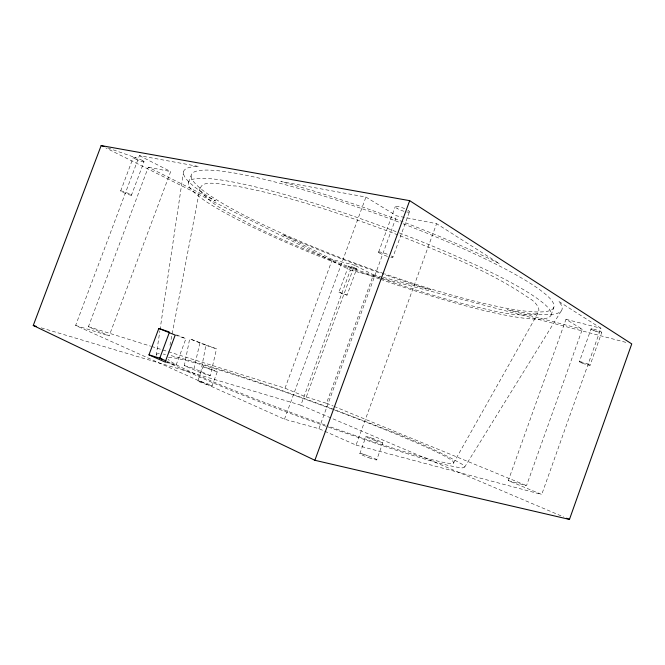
<?xml version="1.0" encoding="UTF-8"?>
<svg xmlns="http://www.w3.org/2000/svg" width="665" height="665" viewBox="0 0 665 665"><rect width="100%" height="100%" fill="white"/><g stroke="black" fill="none" stroke-linecap="round" stroke-linejoin="round"><path stroke-width="0.5" stroke-dasharray="3.33 2.49" d="M142.526 160.556A5.894 0.756 22.2 0 1 143.424 161.088A5.902 0.756 22.2 0 1 143.806 161.42A5.794 0.74 22.2 0 1 144.022 161.728L131.462 195.178A5.802 0.532 21.6 0 0 131.221 194.928M156.815 355.443L156.342 354.553L159.858 330.929M160.007 329.898L183.54 171.686M397.894 234.903C344.977 215.086 291.237 196.416 235.585 185.934C229.259 186.607 198.345 176.782 200.498 190.73C212.825 207.089 233.556 214.487 250.747 224.504C285.185 241.686 320.854 256.266 356.906 269.691C393.58 283.174 430.745 295.459 468.617 305.16C490.072 309.682 512.058 317.006 534.219 314.47C544.785 312.45 534.884 301.021 529.772 298.627C489.797 270.805 443.663 253.473 398.809 235.252M169.999 345.218L200.19 187.114M200.647 372.741L205.884 345.293L189.683 338.793L184.346 365.6L200.647 372.741L210.331 375.65L216.532 348.859L189.683 338.793M210.331 375.65L194.005 368.535L200.04 342.251M166.649 361.843C241.029 397.495 319.291 424.494 397.412 450.662C417.795 456.847 438.069 463.904 459.108 467.545C461.643 468.675 467.404 467.362 462.798 464.644C420.155 440.272 372.94 424.968 327.421 406.897C275.144 388.003 222.866 368.443 168.835 355.085M508.284 480.629L526.514 485.633L582.316 329.3L565.981 319.325L508.284 480.629L541.726 494.469L600.936 328.269L558.5 301.262L559.789 302.741A201.404 28.113 20.1 0 1 514.768 311.154L507.262 309.724L582.316 329.3M581.418 362.782A5.611 0.499 18.7 0 1 579.531 361.843A5.711 0.507 18.7 0 1 579.39 361.694L591.069 328.959M582.357 363.165A5.611 0.499 18.7 0 0 583.745 363.672L584.46 363.93A5.611 0.499 18.7 0 0 589.922 365.351A5.736 0.515 18.7 0 0 590.063 365.285L601.759 332.442M551.069 315.06L553.837 307.346A192.975 26.883 20.1 0 0 402.865 223.664M368.95 457.761L370.131 458.185A9.052 0.756 20.5 0 0 372.849 459.083A9.077 0.756 20.5 0 0 374.653 459.606A9.052 0.756 20.5 0 0 376.731 459.856L382.824 442.757A9.052 0.574 20.4 0 0 373.68 438.842M139.434 155.652L170.681 171.562L109.16 335.867L88.428 326.69L148.303 167.173L215.626 200.963L212.542 199.143A201.404 28.113 20.1 0 1 193.789 166.732L198.719 166.491L139.434 155.652L75.611 325.451L284.462 419.216L318.934 428.676L356.058 445.101L436.606 223.689L396.689 215.867L365.941 197.081L280.78 181.503L294.304 185.261A201.404 28.113 20.1 0 1 494.012 260.971L499.498 263.714L436.606 223.689M368.443 437.088A9.052 0.574 20.4 0 0 365.925 436.573L359.848 453.671A9.077 0.756 20.5 0 0 360.355 454.079A9.052 0.756 20.5 0 0 366.54 456.863A9.077 0.756 20.5 0 0 368.917 457.753M348.427 266.075A4.414 0.474 20.2 0 0 348.56 266.216A4.339 0.466 20.2 0 0 348.892 266.449A4.306 0.457 20.2 0 0 349.973 266.998A4.339 0.466 20.2 0 0 350.912 267.413A4.414 0.474 20.2 0 0 351.735 267.737A4.339 0.466 20.2 0 0 356.324 269.101L356.498 269.101A4.339 0.466 20.2 0 0 356.615 269.001L347.063 295.119L343.074 294.005L338.926 292.143L348.485 266.067A4.339 0.466 20.2 0 1 351.652 266.74L352.226 266.939A4.339 0.466 20.2 0 1 353.356 267.355A4.414 0.474 20.2 0 1 354.179 267.687M41.205 327.853L300.871 405.185L350.355 270.123L105.785 147.888M168.445 351.735L285.011 388.219L306.266 397.022L354.553 265.202L332.276 259.508L282.193 234.371L286.615 236.333A201.404 28.113 20.1 0 0 381.203 273.431M378.618 252.118L395.234 206.674M306.266 397.022L326.473 403.289L373.422 274.82L354.553 265.202M318.934 428.676L396.689 215.867M390.845 257.272A7.573 1.006 20 0 0 392.225 257.455A7.697 1.022 20 0 0 392.691 257.413A7.548 1.006 20 0 0 392.857 257.247L409.424 211.861M285.011 388.219L332.276 259.508M284.462 419.216L365.941 197.081M212.035 385.924L217.239 371.843L209.907 368.809L203.058 366.739L197.813 380.87A7.573 0.524 19.6 0 0 197.904 381.02A7.556 0.524 19.6 0 0 202.193 382.94A7.573 0.524 19.6 0 0 204.105 383.663M165.153 362.068L176.017 365.334L185.926 338.651L175.893 334.603M188.503 182.476L191.37 174.804A192.975 26.883 20.1 0 1 401.901 223.299M131.429 195.244A5.802 0.532 21.6 0 1 126.408 193.781A5.91 0.54 21.6 0 1 125.286 193.34A5.802 0.532 21.6 0 1 122.302 192.019A5.885 0.54 21.6 0 1 121.387 191.537A5.91 0.54 21.6 0 1 120.93 191.246A5.802 0.532 21.6 0 1 120.673 190.988L133.291 157.406M156.342 354.553L156.657 353.963L159.509 353.622M217.231 371.868L203.049 366.797M453.472 463.173L539.14 311.054M464.502 467.362L561.834 310.006M338.926 292.143L347.063 295.119M143.981 161.819L144.014 161.778A5.794 0.74 22.2 0 1 141.063 161.263A5.894 0.756 22.2 0 1 140.024 160.905A5.794 0.74 22.2 0 1 138.919 160.489A5.902 0.756 22.2 0 1 137.805 160.041A5.894 0.756 22.2 0 1 136.325 159.384M197.838 380.837L197.987 380.812A7.573 0.524 19.6 0 1 199.841 381.203M592.149 328.876L591.742 328.826A5.603 0.698 18.1 0 0 591.193 329.15M163.241 354.054L165.494 354.428M580.038 361.66L580.437 361.727A5.611 0.499 18.7 0 1 587.145 363.83M148.303 167.173L170.681 171.562M565.981 319.325L600.936 328.269M373.422 274.82L382.367 277.147M383.356 277.405L431.053 289.849L421.344 286.831A201.404 28.113 20.1 0 1 382.167 273.772M350.355 270.123L379.499 277.762M380.505 278.028L627.727 342.849M356.058 445.101L541.726 494.469M142.493 160.556A5.794 0.74 22.2 0 0 140.955 159.783A5.894 0.756 22.2 0 0 139.517 159.118A5.902 0.756 22.2 0 0 138.403 158.652A5.794 0.74 22.2 0 0 136.924 158.137L135.585 157.705A5.794 0.74 22.2 0 0 133.316 157.356A5.894 0.756 22.2 0 0 133.308 157.522A5.794 0.74 22.2 0 0 133.515 157.771A5.902 0.756 22.2 0 0 133.964 158.104M184.346 365.6L194.005 368.535M75.611 325.451L109.16 335.867M88.428 326.69L150.664 346.174M151.653 346.482L167.455 351.428M175.194 335.069L185.926 338.651M596.081 331.328L595.341 331.079M205.884 345.293L216.532 348.859M107.846 147.929L135.901 157.796M366.44 455.242L367.595 455.65M372.541 438.443L373.697 438.85M375.176 440.621L376.348 441.045A9.052 0.574 20.4 0 0 381.56 442.707A9.069 0.582 20.4 0 0 382.358 442.882A9.052 0.574 20.4 0 0 382.89 442.873L382.89 442.873M204.13 383.672L205.128 384.029A7.573 0.524 19.6 0 0 211.886 385.983L212.019 385.949A7.573 0.524 19.6 0 0 211.877 385.75M326.473 403.289L333.173 406.041M334.129 406.44L526.514 485.633M300.871 405.185L563.721 516.988M166.998 361.344L176.017 365.334M376.731 459.856L376.664 459.723A9.077 0.756 20.5 0 0 376.066 459.274A9.052 0.756 20.5 0 0 369.906 456.523A9.077 0.756 20.5 0 0 367.57 455.641M553.837 307.338A192.975 26.883 20.1 0 1 384.578 273.83M383.647 273.515A192.975 26.883 20.1 0 1 191.395 174.72M361.901 453.804A9.077 0.756 20.5 0 1 363.688 454.32M359.765 453.53A9.052 0.756 20.5 0 1 361.918 453.821M363.713 454.336A9.052 0.756 20.5 0 1 366.407 455.226M200.996 381.544A7.573 0.524 19.6 0 1 204.72 382.774L205.718 383.131A7.573 0.524 19.6 0 1 207.613 383.838A7.556 0.524 19.6 0 1 211.894 385.75M579.548 361.635A5.611 0.499 18.7 0 1 580.063 361.669M588.084 364.204A5.611 0.499 18.7 0 1 590.055 365.285M582.174 363.107A5.736 0.515 18.7 0 1 581.235 362.733M587.087 363.797A5.736 0.515 18.7 0 1 588.026 364.171M595.973 331.303A5.736 0.715 18.1 0 0 601.21 332.567A5.603 0.698 18.1 0 0 601.609 332.542A5.736 0.715 18.1 0 0 601.675 332.251A5.603 0.698 18.1 0 0 600.603 331.586A5.736 0.715 18.1 0 0 591.966 328.801M595.217 331.045A5.736 0.715 18.1 0 1 593.803 330.522M591.833 329.649A5.736 0.715 18.1 0 1 590.952 329.075M375.151 440.612A9.052 0.574 20.4 0 1 365.974 436.681M372.516 438.426A9.052 0.574 20.4 0 0 369.831 437.52A9.069 0.582 20.4 0 0 368.427 437.071M406.606 211.944A7.531 1.405 19.9 0 0 408.767 212.135A7.689 1.438 19.9 0 0 409.266 212.01A7.531 1.405 19.9 0 0 409.449 211.769A7.689 1.438 19.9 0 0 409.341 211.404M403.946 211.279A7.531 1.405 19.9 0 1 403.464 211.129L402.466 210.805A7.573 1.413 19.9 0 1 397.52 208.685M397.554 208.702A7.531 1.405 19.9 0 1 396.057 207.763M407.886 210.256A7.531 1.405 19.9 0 1 408.701 210.805A7.672 1.43 19.9 0 1 409.332 211.412M136.383 159.409A5.794 0.74 22.2 0 1 134.596 158.494M356.199 268.652A4.339 0.466 20.2 0 0 355.135 268.103A4.306 0.457 20.2 0 0 354.154 267.687M199.874 381.22A7.506 0.515 19.6 0 1 201.021 381.552M593.97 330.563A5.603 0.698 18.1 0 1 592.058 329.715M134.496 158.445A5.894 0.756 22.2 0 1 133.848 158.054M399.474 232.958A193.025 25.17 20.1 0 1 551.027 315.168A193.025 25.17 20.1 0 1 380.488 279.283M379.557 278.959A193.025 25.17 20.1 0 1 188.577 182.268A193.025 25.17 20.1 0 1 398.51 232.592M356.548 268.884A4.414 0.474 20.2 0 1 356.664 269.034M356.157 268.643A4.306 0.457 20.2 0 1 356.448 268.843M334.828 410.155A152.418 8.728 20.1 0 1 453.721 462.915A152.418 8.728 20.1 0 1 326.981 425.683M325.027 424.985A152.418 8.728 20.1 0 1 168.037 359.349M168.486 357.546A152.418 8.728 20.1 0 1 333.897 409.806M387.462 256.358A7.573 1.006 20 0 1 386.98 256.208L385.999 255.875A7.573 1.006 20 0 1 382.666 254.587A7.681 1.022 20 0 1 381.394 254.013A7.548 1.006 20 0 1 379.524 253.008M378.609 252.185A7.573 1.006 20 0 1 378.859 251.977L379.191 251.952A7.573 1.006 20 0 1 385.442 253.531A7.548 1.006 20 0 1 387.462 254.288A7.573 1.006 20 0 1 388.385 254.653M392.25 256.599A7.573 1.006 20 0 1 392.707 256.964A7.697 1.022 20 0 1 392.857 257.239M391.203 255.967A7.548 1.006 20 0 1 392.25 256.599M379.432 252.966A7.681 1.022 20 0 1 378.56 252.151M130.88 194.67A5.91 0.54 21.6 0 1 131.321 194.953M120.697 190.922A5.802 0.532 21.6 0 1 123.557 191.595L124.255 191.836A5.802 0.532 21.6 0 1 125.735 192.385A5.91 0.54 21.6 0 1 126.874 192.808A5.802 0.532 21.6 0 1 130.772 194.645M120.656 190.98A5.885 0.54 21.6 0 1 120.689 190.913M579.39 361.694A5.736 0.515 18.7 0 1 579.514 361.619M404.661 208.644A7.573 1.413 19.9 0 0 404.187 208.444A7.531 1.405 19.9 0 0 402.209 207.721A7.573 1.413 19.9 0 0 401.203 207.38A7.531 1.405 19.9 0 0 395.891 206.399L395.5 206.458A7.573 1.413 19.9 0 0 395.201 206.765A7.672 1.43 19.9 0 0 396.016 207.754"/><path stroke-width="1" d="M569.456 519.423L631.75 343.905L409.673 200.664L101.155 145.577L33.25 325.484L314.878 460.296L569.456 519.423L566.588 518.21M314.878 460.296L409.673 200.664M168.536 331.702L158.81 328.452L148.96 354.869L159.783 358.152L169.508 332.026M33.25 325.484L36.234 326.374M101.155 145.577L104.023 146.583M158.81 328.452L175.194 335.069L165.153 362.068L148.96 354.869M159.783 358.152L166.092 360.945M162.227 359.349L159.999 357.986"/></g></svg>
